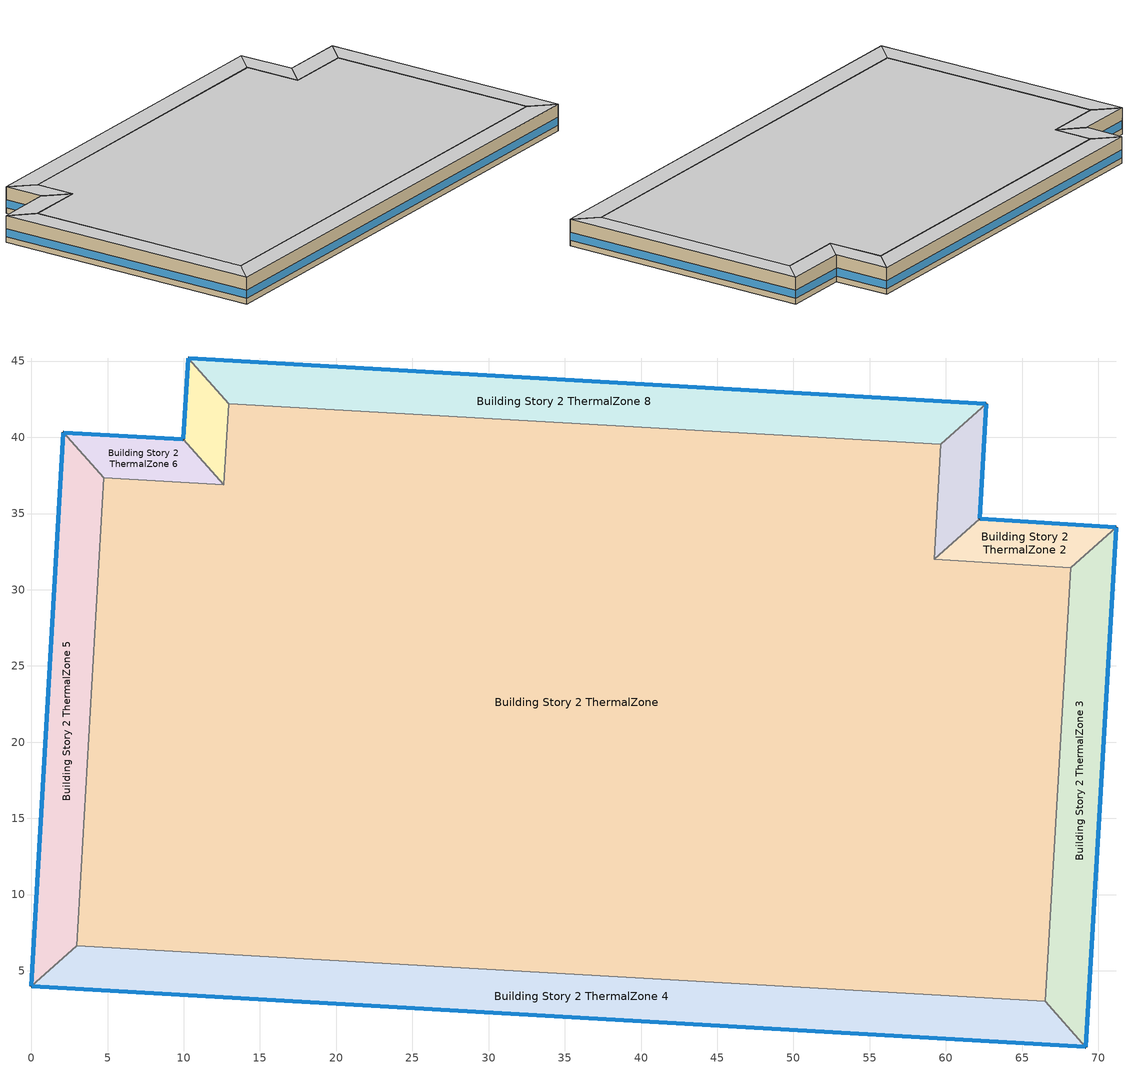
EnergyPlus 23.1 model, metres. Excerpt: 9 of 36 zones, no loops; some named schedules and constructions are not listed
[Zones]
Building Story 2 ThermalZone
 floor adiabatic (Typical Interior Ceiling): 59.65,39.54 59.23,31.99 68.18,31.44 66.51,2.99 2.99,6.66 4.76,37.33 12.62,36.88 12.95,42.21 z3.6
 wall adiabatic (Typical Interior Wall): 59.23,31.99 59.65,39.54 12.95,42.21 12.62,36.88 4.76,37.33 2.99,6.66 66.51,2.99 68.18,31.44 59.23,31.99 z3.6:7.2
 ceiling adiabatic (Typical Interior Floor): 12.95,42.21 12.62,36.88 4.76,37.33 2.99,6.66 66.51,2.99 68.18,31.44 59.23,31.99 59.65,39.54 z7.2
Building Story 2 ThermalZone 1
 floor adiabatic (Typical Interior Ceiling): 62.63,42.2 62.22,34.65 59.23,31.99 59.65,39.54 z3.6
 wall outside (Typical Insulated Steel Framed Exterior Wall R-12.99): 62.22,34.65 62.63,42.2 z3.6:7.2
 wall adiabatic (Typical Interior Wall): 62.63,42.2 59.65,39.54 59.23,31.99 62.22,34.65 z3.6:7.2
 window (U 0.55 SHGC 0.25): 62.22,34.68 62.63,42.18 z4.36:5.45
 ceiling adiabatic (Typical Interior Floor): 59.65,39.54 59.23,31.99 62.22,34.65 62.63,42.2 z7.2
Building Story 2 ThermalZone 2
 floor adiabatic (Typical Interior Ceiling): 62.22,34.65 71.18,34.1 68.18,31.44 59.23,31.99 z3.6
 wall outside (Typical Insulated Steel Framed Exterior Wall R-12.99): 71.18,34.1 62.22,34.65 z3.6:7.2
 wall adiabatic (Typical Interior Wall): 62.22,34.65 59.23,31.99 68.18,31.44 71.18,34.1 z3.6:7.2
 window (U 0.55 SHGC 0.25): 71.15,34.1 62.24,34.65 z4.36:5.45
 ceiling adiabatic (Typical Interior Floor): 59.23,31.99 68.18,31.44 71.18,34.1 62.22,34.65 z7.2
Building Story 2 ThermalZone 3
 floor adiabatic (Typical Interior Ceiling): 71.18,34.1 69.17,0 66.51,2.99 68.18,31.44 z3.6
 wall outside (Typical Insulated Steel Framed Exterior Wall R-12.99): 69.17,0 71.18,34.1 z3.6:7.2
 wall adiabatic (Typical Interior Wall): 71.18,34.1 68.18,31.44 66.51,2.99 69.17,0 z3.6:7.2
 window (U 0.55 SHGC 0.25): 69.17,0.03 71.17,34.07 z4.36:5.44
 ceiling adiabatic (Typical Interior Floor): 68.18,31.44 66.51,2.99 69.17,0 71.18,34.1 z7.2
Building Story 2 ThermalZone 4
 floor adiabatic (Typical Interior Ceiling): 69.17,0 0,4 2.99,6.66 66.51,2.99 z3.6
 wall outside (Typical Insulated Steel Framed Exterior Wall R-12.99): 0,4 69.17,0 z3.6:7.2
 wall adiabatic (Typical Interior Wall): 69.17,0 66.51,2.99 2.99,6.66 0,4 z3.6:7.2
 window (U 0.55 SHGC 0.25): 0.03,4 69.14,0 z4.36:5.44
 ceiling adiabatic (Typical Interior Floor): 66.51,2.99 2.99,6.66 0,4 69.17,0 z7.2
Building Story 2 ThermalZone 5
 floor adiabatic (Typical Interior Ceiling): 0,4 2.09,40.31 4.76,37.33 2.99,6.66 z3.6
 wall outside (Typical Insulated Steel Framed Exterior Wall R-12.99): 2.09,40.31 0,4 z3.6:7.2
 wall adiabatic (Typical Interior Wall): 0,4 2.99,6.66 4.76,37.33 2.09,40.31 z3.6:7.2
 window (U 0.55 SHGC 0.25): 2.09,40.29 0,4.02 z4.36:5.44
 ceiling adiabatic (Typical Interior Floor): 2.99,6.66 4.76,37.33 2.09,40.31 0,4 z7.2
Building Story 2 ThermalZone 6
 floor adiabatic (Typical Interior Ceiling): 2.09,40.31 9.96,39.87 12.62,36.88 4.76,37.33 z3.6
 wall outside (Typical Insulated Steel Framed Exterior Wall R-12.99): 9.96,39.87 2.09,40.31 z3.6:7.2
 wall adiabatic (Typical Interior Wall): 2.09,40.31 4.76,37.33 12.62,36.88 9.96,39.87 z3.6:7.2
 window (U 0.55 SHGC 0.25): 9.94,39.87 2.12,40.31 z4.36:5.45
 ceiling adiabatic (Typical Interior Ceiling): 4.76,37.33 12.62,36.88 9.96,39.87 2.09,40.31 z7.2
Building Story 2 ThermalZone 7
 floor adiabatic (Typical Interior Floor): 9.96,39.87 10.3,45.2 12.95,42.21 12.62,36.88 z3.6
 wall outside (Typical Insulated Steel Framed Exterior Wall R-12.99): 10.3,45.2 9.96,39.87 z3.6:7.2
 wall adiabatic (Typical Interior Wall): 9.96,39.87 12.62,36.88 12.95,42.21 10.3,45.2 z3.6:7.2
 window (U 0.55 SHGC 0.25): 10.3,45.18 9.97,39.9 z4.36:5.45
 ceiling adiabatic (Typical Interior Ceiling): 12.62,36.88 12.95,42.21 10.3,45.2 9.96,39.87 z7.2
Building Story 2 ThermalZone 8
 floor adiabatic (Typical Interior Floor): 10.3,45.2 62.63,42.2 59.65,39.54 12.95,42.21 z3.6
 wall outside (Typical Insulated Steel Framed Exterior Wall R-12.99): 62.63,42.2 10.3,45.2 z3.6:7.2
 wall adiabatic (Typical Interior Wall): 10.3,45.2 12.95,42.21 59.65,39.54 62.63,42.2 z3.6:7.2
 window (U 0.55 SHGC 0.25): 62.61,42.2 10.32,45.2 z4.36:5.44
 ceiling adiabatic (Typical Interior Ceiling): 12.95,42.21 59.65,39.54 62.63,42.2 10.3,45.2 z7.2
[Schedule:Day:Interval]
75 space(s) Occ Sch Saturday 2: No, 05:00, 0, 06:00, 1, 07:00, 0, 08:00, 1, 11:00, 0, 12:00, 1, 16:00, 0, 17:00, 1, 18:00, 0, 19:00, 1, 24:00, 0
75 space(s) Occ Sch Sunday 2: No, 05:00, 0, 06:00, 1, 17:00, 0, 18:00, 1, 24:00, 0
75 space(s) Occ Sch Default 2; 75 space(s) Occ Sch Wednesday 10; 75 space(s) Occ Sch Thursday 10; 75 space(s) Occ Sch Friday 10; 75 space(s) Occ Sch Monday 9; 75 space(s) Occ Sch Tuesday 10: No, 05:00, 0, 07:00, 1, 08:00, 1, 09:00, 1, 11:00, 0, 13:00, 1, 14:00, 0, 15:00, 1, 16:00, 1, 17:00, 1, 18:00, 1, 19:00, 0, 20:00, 1, 21:00, 1, 22:00, 1, 24:00, 0
75 space(s) Occ Sch Summer Design Day 2; 75 space(s) Occ Sch Winter Design Day 2; DataCenter_EQUIP_SCH Wknd|Wkdy|Hol Day 3; DataCenter_EQUIP_SCH Wknd|Wkdy|Hol Day 7; DataCenter_EQUIP_SCH Wknd|Wkdy|Hol Day 11; DataCenter_EQUIP_SCH Summer Design Day: No, 24:00, 1
DataCenter_EQUIP_SCH Wknd|Wkdy|Hol Day; DataCenter_EQUIP_SCH Wknd|Wkdy|Hol Day 4; DataCenter_EQUIP_SCH Wknd|Wkdy|Hol Day 8; DataCenter_EQUIP_SCH Winter Design Day 11: No, 24:00, 0.25
DataCenter_EQUIP_SCH Wknd|Wkdy|Hol Day 1; DataCenter_EQUIP_SCH Wknd|Wkdy|Hol Day 5; DataCenter_EQUIP_SCH Wknd|Wkdy|Hol Day 9: No, 24:00, 0.5
DataCenter_EQUIP_SCH Wknd|Wkdy|Hol Day 2; DataCenter_EQUIP_SCH Wknd|Wkdy|Hol Day 6; DataCenter_EQUIP_SCH Wknd|Wkdy|Hol Day 10: No, 24:00, 0.75
Schedule Day 3: No, 24:00, 0
SchoolSecondary KITCHEN_ELEC_EQUIP_SCH Wkdy Day; SchoolSecondary KITCHEN_ELEC_EQUIP_SCH Wkdy Day 1; SchoolSecondary KITCHEN_ELEC_EQUIP_SCH Wkdy Day 2; SchoolSecondary KITCHEN_ELEC_EQUIP_SCH Summer Design Day: No, 08:00, 0.1, 10:00, 0.15, 13:00, 0.25, 15:00, 0.15, 24:00, 0.1
SchoolSecondary KITCHEN_ELEC_EQUIP_SCH Wknd Day; SchoolSecondary KITCHEN_ELEC_EQUIP_SCH Wknd Day 1; SchoolSecondary KITCHEN_ELEC_EQUIP_SCH Default; SchoolSecondary KITCHEN_ELEC_EQUIP_SCH Winter Design Day: No, 24:00, 0.1
SchoolSecondary KITCHEN_GAS_EQUIP_SCH Wkdy|SmrDsn Day; SchoolSecondary KITCHEN_GAS_EQUIP_SCH Wkdy|SmrDsn Day 1; SchoolSecondary KITCHEN_GAS_EQUIP_SCH Wkdy|SmrDsn Day 2; SchoolSecondary KITCHEN_GAS_EQUIP_SCH Summer Design Day: No, 08:00, 0.02, 10:00, 0.15, 13:00, 0.2, 15:00, 0.1, 24:00, 0.02
SchoolSecondary KITCHEN_GAS_EQUIP_SCH Wknd Day; SchoolSecondary KITCHEN_GAS_EQUIP_SCH Wknd Day 1; SchoolSecondary KITCHEN_GAS_EQUIP_SCH Default; SchoolSecondary KITCHEN_GAS_EQUIP_SCH Winter Design Day: No, 24:00, 0.02
[Schedule:Week:Daily]
SchoolSecondary BLDG_LIGHT_SCH_2013 Week Rule - Jan1-Jan3: SchoolSecondary BLDG_LIGHT_SCH_2013 Wkdy Day, SchoolSecondary BLDG_LIGHT_SCH_2013 Wkdy Day, SchoolSecondary BLDG_LIGHT_SCH_2013 Wkdy Day, SchoolSecondary BLDG_LIGHT_SCH_2013 Wkdy Day, SchoolSecondary BLDG_LIGHT_SCH_2013 Wkdy Day, SchoolSecondary BLDG_LIGHT_SCH_2013 Wkdy Day, SchoolSecondary BLDG_LIGHT_SCH_2013 Wknd Day, SchoolSecondary BLDG_LIGHT_SCH_2013 Default, SchoolSecondary BLDG_LIGHT_SCH_2013 Summer Design Day, SchoolSecondary BLDG_LIGHT_SCH_2013 Winter Design Day, SchoolSecondary BLDG_LIGHT_SCH_2013 Default, SchoolSecondary BLDG_LIGHT_SCH_2013 Default
SchoolSecondary BLDG_LIGHT_SCH_2013 Week Rule - Jan4-Jun27: SchoolSecondary BLDG_LIGHT_SCH_2013 Wknd Day, SchoolSecondary BLDG_LIGHT_SCH_2013 Wkdy Day, SchoolSecondary BLDG_LIGHT_SCH_2013 Wkdy Day, SchoolSecondary BLDG_LIGHT_SCH_2013 Wkdy Day, SchoolSecondary BLDG_LIGHT_SCH_2013 Wkdy Day, SchoolSecondary BLDG_LIGHT_SCH_2013 Wkdy Day, SchoolSecondary BLDG_LIGHT_SCH_2013 Wknd Day, SchoolSecondary BLDG_LIGHT_SCH_2013 Default, SchoolSecondary BLDG_LIGHT_SCH_2013 Summer Design Day, SchoolSecondary BLDG_LIGHT_SCH_2013 Winter Design Day, SchoolSecondary BLDG_LIGHT_SCH_2013 Default, SchoolSecondary BLDG_LIGHT_SCH_2013 Default
SchoolSecondary BLDG_LIGHT_SCH_2013 Week Rule - Jun28-Jul4: SchoolSecondary BLDG_LIGHT_SCH_2013 Wknd Day, SchoolSecondary BLDG_LIGHT_SCH_2013 Wkdy Day, SchoolSecondary BLDG_LIGHT_SCH_2013 Wkdy Day, SchoolSecondary BLDG_LIGHT_SCH_2013 Wkdy Day 1, SchoolSecondary BLDG_LIGHT_SCH_2013 Wkdy Day 1, SchoolSecondary BLDG_LIGHT_SCH_2013 Wkdy Day 1, SchoolSecondary BLDG_LIGHT_SCH_2013 Wknd Day 1, SchoolSecondary BLDG_LIGHT_SCH_2013 Default, SchoolSecondary BLDG_LIGHT_SCH_2013 Summer Design Day, SchoolSecondary BLDG_LIGHT_SCH_2013 Winter Design Day, SchoolSecondary BLDG_LIGHT_SCH_2013 Default, SchoolSecondary BLDG_LIGHT_SCH_2013 Default
SchoolSecondary BLDG_LIGHT_SCH_2013 Week Rule - Jul5-Aug29: SchoolSecondary BLDG_LIGHT_SCH_2013 Wknd Day 1, SchoolSecondary BLDG_LIGHT_SCH_2013 Wkdy Day 1, SchoolSecondary BLDG_LIGHT_SCH_2013 Wkdy Day 1, SchoolSecondary BLDG_LIGHT_SCH_2013 Wkdy Day 1, SchoolSecondary BLDG_LIGHT_SCH_2013 Wkdy Day 1, SchoolSecondary BLDG_LIGHT_SCH_2013 Wkdy Day 1, SchoolSecondary BLDG_LIGHT_SCH_2013 Wknd Day 1, SchoolSecondary BLDG_LIGHT_SCH_2013 Default, SchoolSecondary BLDG_LIGHT_SCH_2013 Summer Design Day, SchoolSecondary BLDG_LIGHT_SCH_2013 Winter Design Day, SchoolSecondary BLDG_LIGHT_SCH_2013 Default, SchoolSecondary BLDG_LIGHT_SCH_2013 Default
SchoolSecondary BLDG_LIGHT_SCH_2013 Week Rule - Aug30-Sep5: SchoolSecondary BLDG_LIGHT_SCH_2013 Wknd Day 1, SchoolSecondary BLDG_LIGHT_SCH_2013 Wkdy Day 1, SchoolSecondary BLDG_LIGHT_SCH_2013 Wkdy Day 2, SchoolSecondary BLDG_LIGHT_SCH_2013 Wkdy Day 2, SchoolSecondary BLDG_LIGHT_SCH_2013 Wkdy Day 2, SchoolSecondary BLDG_LIGHT_SCH_2013 Wkdy Day 2, SchoolSecondary BLDG_LIGHT_SCH_2013 Default, SchoolSecondary BLDG_LIGHT_SCH_2013 Default, SchoolSecondary BLDG_LIGHT_SCH_2013 Summer Design Day, SchoolSecondary BLDG_LIGHT_SCH_2013 Winter Design Day, SchoolSecondary BLDG_LIGHT_SCH_2013 Default, SchoolSecondary BLDG_LIGHT_SCH_2013 Default
SchoolSecondary BLDG_LIGHT_SCH_2013 Week Rule - Sep6-Dec31: SchoolSecondary BLDG_LIGHT_SCH_2013 Default, SchoolSecondary BLDG_LIGHT_SCH_2013 Wkdy Day 2, SchoolSecondary BLDG_LIGHT_SCH_2013 Wkdy Day 2, SchoolSecondary BLDG_LIGHT_SCH_2013 Wkdy Day 2, SchoolSecondary BLDG_LIGHT_SCH_2013 Wkdy Day 2, SchoolSecondary BLDG_LIGHT_SCH_2013 Wkdy Day 2, SchoolSecondary BLDG_LIGHT_SCH_2013 Default, SchoolSecondary BLDG_LIGHT_SCH_2013 Default, SchoolSecondary BLDG_LIGHT_SCH_2013 Summer Design Day, SchoolSecondary BLDG_LIGHT_SCH_2013 Winter Design Day, SchoolSecondary BLDG_LIGHT_SCH_2013 Default, SchoolSecondary BLDG_LIGHT_SCH_2013 Default
SchoolSecondary BLDG_LIGHT_LIBRARY_SCH_2013 Week Rule - Jan1-Jan3: SchoolSecondary BLDG_LIGHT_LIBRARY_SCH_2013 Wkdy Day, SchoolSecondary BLDG_LIGHT_LIBRARY_SCH_2013 Wkdy Day, SchoolSecondary BLDG_LIGHT_LIBRARY_SCH_2013 Wkdy Day, SchoolSecondary BLDG_LIGHT_LIBRARY_SCH_2013 Wkdy Day, SchoolSecondary BLDG_LIGHT_LIBRARY_SCH_2013 Wkdy Day, SchoolSecondary BLDG_LIGHT_LIBRARY_SCH_2013 Wkdy Day, SchoolSecondary BLDG_LIGHT_LIBRARY_SCH_2013 Wknd Day, SchoolSecondary BLDG_LIGHT_LIBRARY_SCH_2013 Default, SchoolSecondary BLDG_LIGHT_LIBRARY_SCH_2013 Summer Design Day, SchoolSecondary BLDG_LIGHT_LIBRARY_SCH_2013 Winter Design Day, SchoolSecondary BLDG_LIGHT_LIBRARY_SCH_2013 Default, SchoolSecondary BLDG_LIGHT_LIBRARY_SCH_2013 Default
SchoolSecondary BLDG_LIGHT_LIBRARY_SCH_2013 Week Rule - Jan4-Jun27: SchoolSecondary BLDG_LIGHT_LIBRARY_SCH_2013 Wknd Day, SchoolSecondary BLDG_LIGHT_LIBRARY_SCH_2013 Wkdy Day, SchoolSecondary BLDG_LIGHT_LIBRARY_SCH_2013 Wkdy Day, SchoolSecondary BLDG_LIGHT_LIBRARY_SCH_2013 Wkdy Day, SchoolSecondary BLDG_LIGHT_LIBRARY_SCH_2013 Wkdy Day, SchoolSecondary BLDG_LIGHT_LIBRARY_SCH_2013 Wkdy Day, SchoolSecondary BLDG_LIGHT_LIBRARY_SCH_2013 Wknd Day, SchoolSecondary BLDG_LIGHT_LIBRARY_SCH_2013 Default, SchoolSecondary BLDG_LIGHT_LIBRARY_SCH_2013 Summer Design Day, SchoolSecondary BLDG_LIGHT_LIBRARY_SCH_2013 Winter Design Day, SchoolSecondary BLDG_LIGHT_LIBRARY_SCH_2013 Default, SchoolSecondary BLDG_LIGHT_LIBRARY_SCH_2013 Default
SchoolSecondary BLDG_LIGHT_LIBRARY_SCH_2013 Week Rule - Jun28-Jul4: SchoolSecondary BLDG_LIGHT_LIBRARY_SCH_2013 Wknd Day, SchoolSecondary BLDG_LIGHT_LIBRARY_SCH_2013 Wkdy Day, SchoolSecondary BLDG_LIGHT_LIBRARY_SCH_2013 Wkdy Day, SchoolSecondary BLDG_LIGHT_LIBRARY_SCH_2013 Wkdy Day 1, SchoolSecondary BLDG_LIGHT_LIBRARY_SCH_2013 Wkdy Day 1, SchoolSecondary BLDG_LIGHT_LIBRARY_SCH_2013 Wkdy Day 1, SchoolSecondary BLDG_LIGHT_LIBRARY_SCH_2013 Wknd Day 1, SchoolSecondary BLDG_LIGHT_LIBRARY_SCH_2013 Default, SchoolSecondary BLDG_LIGHT_LIBRARY_SCH_2013 Summer Design Day, SchoolSecondary BLDG_LIGHT_LIBRARY_SCH_2013 Winter Design Day, SchoolSecondary BLDG_LIGHT_LIBRARY_SCH_2013 Default, SchoolSecondary BLDG_LIGHT_LIBRARY_SCH_2013 Default
SchoolSecondary BLDG_LIGHT_LIBRARY_SCH_2013 Week Rule - Jul5-Aug29: SchoolSecondary BLDG_LIGHT_LIBRARY_SCH_2013 Wknd Day 1, SchoolSecondary BLDG_LIGHT_LIBRARY_SCH_2013 Wkdy Day 1, SchoolSecondary BLDG_LIGHT_LIBRARY_SCH_2013 Wkdy Day 1, SchoolSecondary BLDG_LIGHT_LIBRARY_SCH_2013 Wkdy Day 1, SchoolSecondary BLDG_LIGHT_LIBRARY_SCH_2013 Wkdy Day 1, SchoolSecondary BLDG_LIGHT_LIBRARY_SCH_2013 Wkdy Day 1, SchoolSecondary BLDG_LIGHT_LIBRARY_SCH_2013 Wknd Day 1, SchoolSecondary BLDG_LIGHT_LIBRARY_SCH_2013 Default, SchoolSecondary BLDG_LIGHT_LIBRARY_SCH_2013 Summer Design Day, SchoolSecondary BLDG_LIGHT_LIBRARY_SCH_2013 Winter Design Day, SchoolSecondary BLDG_LIGHT_LIBRARY_SCH_2013 Default, SchoolSecondary BLDG_LIGHT_LIBRARY_SCH_2013 Default
Elevator Schedule 2 Week Rule - Sep20-Dec31: 75 space(s) Occ Sch Sunday 2, 75 space(s) Occ Sch Monday 9, 75 space(s) Occ Sch Tuesday 10, 75 space(s) Occ Sch Wednesday 10, 75 space(s) Occ Sch Thursday 10, 75 space(s) Occ Sch Friday 10, 75 space(s) Occ Sch Saturday 2, 75 space(s) Occ Sch Default 2, 75 space(s) Occ Sch Summer Design Day 2, 75 space(s) Occ Sch Winter Design Day 2, 75 space(s) Occ Sch Default 2, 75 space(s) Occ Sch Default 2
DataCenter_EQUIP_SCH Week Rule - Jan1-Jan31: DataCenter_EQUIP_SCH Wknd|Wkdy|Hol Day, DataCenter_EQUIP_SCH Wknd|Wkdy|Hol Day, DataCenter_EQUIP_SCH Wknd|Wkdy|Hol Day, DataCenter_EQUIP_SCH Wknd|Wkdy|Hol Day, DataCenter_EQUIP_SCH Wknd|Wkdy|Hol Day, DataCenter_EQUIP_SCH Wknd|Wkdy|Hol Day, DataCenter_EQUIP_SCH Wknd|Wkdy|Hol Day, Schedule Day 3, DataCenter_EQUIP_SCH Summer Design Day, DataCenter_EQUIP_SCH Winter Design Day 11, Schedule Day 3, Schedule Day 3
DataCenter_EQUIP_SCH Week Rule - Feb1-Feb28: DataCenter_EQUIP_SCH Wknd|Wkdy|Hol Day 1, DataCenter_EQUIP_SCH Wknd|Wkdy|Hol Day 1, DataCenter_EQUIP_SCH Wknd|Wkdy|Hol Day 1, DataCenter_EQUIP_SCH Wknd|Wkdy|Hol Day 1, DataCenter_EQUIP_SCH Wknd|Wkdy|Hol Day 1, DataCenter_EQUIP_SCH Wknd|Wkdy|Hol Day 1, DataCenter_EQUIP_SCH Wknd|Wkdy|Hol Day 1, Schedule Day 3, DataCenter_EQUIP_SCH Summer Design Day, DataCenter_EQUIP_SCH Winter Design Day 11, Schedule Day 3, Schedule Day 3
DataCenter_EQUIP_SCH Week Rule - Mar1-Mar28: DataCenter_EQUIP_SCH Wknd|Wkdy|Hol Day 2, DataCenter_EQUIP_SCH Wknd|Wkdy|Hol Day 2, DataCenter_EQUIP_SCH Wknd|Wkdy|Hol Day 2, DataCenter_EQUIP_SCH Wknd|Wkdy|Hol Day 2, DataCenter_EQUIP_SCH Wknd|Wkdy|Hol Day 2, DataCenter_EQUIP_SCH Wknd|Wkdy|Hol Day 2, DataCenter_EQUIP_SCH Wknd|Wkdy|Hol Day 2, Schedule Day 3, DataCenter_EQUIP_SCH Summer Design Day, DataCenter_EQUIP_SCH Winter Design Day 11, Schedule Day 3, Schedule Day 3
DataCenter_EQUIP_SCH Week Rule - Mar29-Apr4: DataCenter_EQUIP_SCH Wknd|Wkdy|Hol Day 2, DataCenter_EQUIP_SCH Wknd|Wkdy|Hol Day 2, DataCenter_EQUIP_SCH Wknd|Wkdy|Hol Day 2, DataCenter_EQUIP_SCH Wknd|Wkdy|Hol Day 3, DataCenter_EQUIP_SCH Wknd|Wkdy|Hol Day 3, DataCenter_EQUIP_SCH Wknd|Wkdy|Hol Day 3, DataCenter_EQUIP_SCH Wknd|Wkdy|Hol Day 3, Schedule Day 3, DataCenter_EQUIP_SCH Summer Design Day, DataCenter_EQUIP_SCH Winter Design Day 11, Schedule Day 3, Schedule Day 3
DataCenter_EQUIP_SCH Week Rule - Apr5-Apr25: DataCenter_EQUIP_SCH Wknd|Wkdy|Hol Day 3, DataCenter_EQUIP_SCH Wknd|Wkdy|Hol Day 3, DataCenter_EQUIP_SCH Wknd|Wkdy|Hol Day 3, DataCenter_EQUIP_SCH Wknd|Wkdy|Hol Day 3, DataCenter_EQUIP_SCH Wknd|Wkdy|Hol Day 3, DataCenter_EQUIP_SCH Wknd|Wkdy|Hol Day 3, DataCenter_EQUIP_SCH Wknd|Wkdy|Hol Day 3, Schedule Day 3, DataCenter_EQUIP_SCH Summer Design Day, DataCenter_EQUIP_SCH Winter Design Day 11, Schedule Day 3, Schedule Day 3
DataCenter_EQUIP_SCH Week Rule - Apr26-May2: DataCenter_EQUIP_SCH Wknd|Wkdy|Hol Day 3, DataCenter_EQUIP_SCH Wknd|Wkdy|Hol Day 3, DataCenter_EQUIP_SCH Wknd|Wkdy|Hol Day 3, DataCenter_EQUIP_SCH Wknd|Wkdy|Hol Day 3, DataCenter_EQUIP_SCH Wknd|Wkdy|Hol Day 3, DataCenter_EQUIP_SCH Wknd|Wkdy|Hol Day 4, DataCenter_EQUIP_SCH Wknd|Wkdy|Hol Day 4, Schedule Day 3, DataCenter_EQUIP_SCH Summer Design Day, DataCenter_EQUIP_SCH Winter Design Day 11, Schedule Day 3, Schedule Day 3
DataCenter_EQUIP_SCH Week Rule - May3-May30: DataCenter_EQUIP_SCH Wknd|Wkdy|Hol Day 4, DataCenter_EQUIP_SCH Wknd|Wkdy|Hol Day 4, DataCenter_EQUIP_SCH Wknd|Wkdy|Hol Day 4, DataCenter_EQUIP_SCH Wknd|Wkdy|Hol Day 4, DataCenter_EQUIP_SCH Wknd|Wkdy|Hol Day 4, DataCenter_EQUIP_SCH Wknd|Wkdy|Hol Day 4, DataCenter_EQUIP_SCH Wknd|Wkdy|Hol Day 4, Schedule Day 3, DataCenter_EQUIP_SCH Summer Design Day, DataCenter_EQUIP_SCH Winter Design Day 11, Schedule Day 3, Schedule Day 3
DataCenter_EQUIP_SCH Week Rule - May31-Jun6: DataCenter_EQUIP_SCH Wknd|Wkdy|Hol Day 4, DataCenter_EQUIP_SCH Wknd|Wkdy|Hol Day 5, DataCenter_EQUIP_SCH Wknd|Wkdy|Hol Day 5, DataCenter_EQUIP_SCH Wknd|Wkdy|Hol Day 5, DataCenter_EQUIP_SCH Wknd|Wkdy|Hol Day 5, DataCenter_EQUIP_SCH Wknd|Wkdy|Hol Day 5, DataCenter_EQUIP_SCH Wknd|Wkdy|Hol Day 5, Schedule Day 3, DataCenter_EQUIP_SCH Summer Design Day, DataCenter_EQUIP_SCH Winter Design Day 11, Schedule Day 3, Schedule Day 3
DataCenter_EQUIP_SCH Week Rule - Jun7-Jun27: DataCenter_EQUIP_SCH Wknd|Wkdy|Hol Day 5, DataCenter_EQUIP_SCH Wknd|Wkdy|Hol Day 5, DataCenter_EQUIP_SCH Wknd|Wkdy|Hol Day 5, DataCenter_EQUIP_SCH Wknd|Wkdy|Hol Day 5, DataCenter_EQUIP_SCH Wknd|Wkdy|Hol Day 5, DataCenter_EQUIP_SCH Wknd|Wkdy|Hol Day 5, DataCenter_EQUIP_SCH Wknd|Wkdy|Hol Day 5, Schedule Day 3, DataCenter_EQUIP_SCH Summer Design Day, DataCenter_EQUIP_SCH Winter Design Day 11, Schedule Day 3, Schedule Day 3
DataCenter_EQUIP_SCH Week Rule - Jun28-Jul4: DataCenter_EQUIP_SCH Wknd|Wkdy|Hol Day 5, DataCenter_EQUIP_SCH Wknd|Wkdy|Hol Day 5, DataCenter_EQUIP_SCH Wknd|Wkdy|Hol Day 5, DataCenter_EQUIP_SCH Wknd|Wkdy|Hol Day 6, DataCenter_EQUIP_SCH Wknd|Wkdy|Hol Day 6, DataCenter_EQUIP_SCH Wknd|Wkdy|Hol Day 6, DataCenter_EQUIP_SCH Wknd|Wkdy|Hol Day 6, Schedule Day 3, DataCenter_EQUIP_SCH Summer Design Day, DataCenter_EQUIP_SCH Winter Design Day 11, Schedule Day 3, Schedule Day 3
DataCenter_EQUIP_SCH Week Rule - Jul5-Jul25: DataCenter_EQUIP_SCH Wknd|Wkdy|Hol Day 6, DataCenter_EQUIP_SCH Wknd|Wkdy|Hol Day 6, DataCenter_EQUIP_SCH Wknd|Wkdy|Hol Day 6, DataCenter_EQUIP_SCH Wknd|Wkdy|Hol Day 6, DataCenter_EQUIP_SCH Wknd|Wkdy|Hol Day 6, DataCenter_EQUIP_SCH Wknd|Wkdy|Hol Day 6, DataCenter_EQUIP_SCH Wknd|Wkdy|Hol Day 6, Schedule Day 3, DataCenter_EQUIP_SCH Summer Design Day, DataCenter_EQUIP_SCH Winter Design Day 11, Schedule Day 3, Schedule Day 3
DataCenter_EQUIP_SCH Week Rule - Jul26-Aug1: DataCenter_EQUIP_SCH Wknd|Wkdy|Hol Day 6, DataCenter_EQUIP_SCH Wknd|Wkdy|Hol Day 6, DataCenter_EQUIP_SCH Wknd|Wkdy|Hol Day 6, DataCenter_EQUIP_SCH Wknd|Wkdy|Hol Day 6, DataCenter_EQUIP_SCH Wknd|Wkdy|Hol Day 6, DataCenter_EQUIP_SCH Wknd|Wkdy|Hol Day 6, DataCenter_EQUIP_SCH Wknd|Wkdy|Hol Day 7, Schedule Day 3, DataCenter_EQUIP_SCH Summer Design Day, DataCenter_EQUIP_SCH Winter Design Day 11, Schedule Day 3, Schedule Day 3
DataCenter_EQUIP_SCH Week Rule - Aug2-Aug29: DataCenter_EQUIP_SCH Wknd|Wkdy|Hol Day 7, DataCenter_EQUIP_SCH Wknd|Wkdy|Hol Day 7, DataCenter_EQUIP_SCH Wknd|Wkdy|Hol Day 7, DataCenter_EQUIP_SCH Wknd|Wkdy|Hol Day 7, DataCenter_EQUIP_SCH Wknd|Wkdy|Hol Day 7, DataCenter_EQUIP_SCH Wknd|Wkdy|Hol Day 7, DataCenter_EQUIP_SCH Wknd|Wkdy|Hol Day 7, Schedule Day 3, DataCenter_EQUIP_SCH Summer Design Day, DataCenter_EQUIP_SCH Winter Design Day 11, Schedule Day 3, Schedule Day 3
DataCenter_EQUIP_SCH Week Rule - Aug30-Sep5: DataCenter_EQUIP_SCH Wknd|Wkdy|Hol Day 7, DataCenter_EQUIP_SCH Wknd|Wkdy|Hol Day 7, DataCenter_EQUIP_SCH Wknd|Wkdy|Hol Day 8, DataCenter_EQUIP_SCH Wknd|Wkdy|Hol Day 8, DataCenter_EQUIP_SCH Wknd|Wkdy|Hol Day 8, DataCenter_EQUIP_SCH Wknd|Wkdy|Hol Day 8, DataCenter_EQUIP_SCH Wknd|Wkdy|Hol Day 8, Schedule Day 3, DataCenter_EQUIP_SCH Summer Design Day, DataCenter_EQUIP_SCH Winter Design Day 11, Schedule Day 3, Schedule Day 3
DataCenter_EQUIP_SCH Week Rule - Sep6-Sep26: DataCenter_EQUIP_SCH Wknd|Wkdy|Hol Day 8, DataCenter_EQUIP_SCH Wknd|Wkdy|Hol Day 8, DataCenter_EQUIP_SCH Wknd|Wkdy|Hol Day 8, DataCenter_EQUIP_SCH Wknd|Wkdy|Hol Day 8, DataCenter_EQUIP_SCH Wknd|Wkdy|Hol Day 8, DataCenter_EQUIP_SCH Wknd|Wkdy|Hol Day 8, DataCenter_EQUIP_SCH Wknd|Wkdy|Hol Day 8, Schedule Day 3, DataCenter_EQUIP_SCH Summer Design Day, DataCenter_EQUIP_SCH Winter Design Day 11, Schedule Day 3, Schedule Day 3
DataCenter_EQUIP_SCH Week Rule - Sep27-Oct3: DataCenter_EQUIP_SCH Wknd|Wkdy|Hol Day 8, DataCenter_EQUIP_SCH Wknd|Wkdy|Hol Day 8, DataCenter_EQUIP_SCH Wknd|Wkdy|Hol Day 8, DataCenter_EQUIP_SCH Wknd|Wkdy|Hol Day 8, DataCenter_EQUIP_SCH Wknd|Wkdy|Hol Day 9, DataCenter_EQUIP_SCH Wknd|Wkdy|Hol Day 9, DataCenter_EQUIP_SCH Wknd|Wkdy|Hol Day 9, Schedule Day 3, DataCenter_EQUIP_SCH Summer Design Day, DataCenter_EQUIP_SCH Winter Design Day 11, Schedule Day 3, Schedule Day 3
DataCenter_EQUIP_SCH Week Rule - Oct4-Oct31: DataCenter_EQUIP_SCH Wknd|Wkdy|Hol Day 9, DataCenter_EQUIP_SCH Wknd|Wkdy|Hol Day 9, DataCenter_EQUIP_SCH Wknd|Wkdy|Hol Day 9, DataCenter_EQUIP_SCH Wknd|Wkdy|Hol Day 9, DataCenter_EQUIP_SCH Wknd|Wkdy|Hol Day 9, DataCenter_EQUIP_SCH Wknd|Wkdy|Hol Day 9, DataCenter_EQUIP_SCH Wknd|Wkdy|Hol Day 9, Schedule Day 3, DataCenter_EQUIP_SCH Summer Design Day, DataCenter_EQUIP_SCH Winter Design Day 11, Schedule Day 3, Schedule Day 3
DataCenter_EQUIP_SCH Week Rule - Nov1-Nov28: DataCenter_EQUIP_SCH Wknd|Wkdy|Hol Day 10, DataCenter_EQUIP_SCH Wknd|Wkdy|Hol Day 10, DataCenter_EQUIP_SCH Wknd|Wkdy|Hol Day 10, DataCenter_EQUIP_SCH Wknd|Wkdy|Hol Day 10, DataCenter_EQUIP_SCH Wknd|Wkdy|Hol Day 10, DataCenter_EQUIP_SCH Wknd|Wkdy|Hol Day 10, DataCenter_EQUIP_SCH Wknd|Wkdy|Hol Day 10, Schedule Day 3, DataCenter_EQUIP_SCH Summer Design Day, DataCenter_EQUIP_SCH Winter Design Day 11, Schedule Day 3, Schedule Day 3
DataCenter_EQUIP_SCH Week Rule - Nov29-Dec5: DataCenter_EQUIP_SCH Wknd|Wkdy|Hol Day 10, DataCenter_EQUIP_SCH Wknd|Wkdy|Hol Day 10, DataCenter_EQUIP_SCH Wknd|Wkdy|Hol Day 11, DataCenter_EQUIP_SCH Wknd|Wkdy|Hol Day 11, DataCenter_EQUIP_SCH Wknd|Wkdy|Hol Day 11, DataCenter_EQUIP_SCH Wknd|Wkdy|Hol Day 11, DataCenter_EQUIP_SCH Wknd|Wkdy|Hol Day 11, Schedule Day 3, DataCenter_EQUIP_SCH Summer Design Day, DataCenter_EQUIP_SCH Winter Design Day 11, Schedule Day 3, Schedule Day 3
DataCenter_EQUIP_SCH Week Rule - Dec6-Dec31: DataCenter_EQUIP_SCH Wknd|Wkdy|Hol Day 11, DataCenter_EQUIP_SCH Wknd|Wkdy|Hol Day 11, DataCenter_EQUIP_SCH Wknd|Wkdy|Hol Day 11, DataCenter_EQUIP_SCH Wknd|Wkdy|Hol Day 11, DataCenter_EQUIP_SCH Wknd|Wkdy|Hol Day 11, DataCenter_EQUIP_SCH Wknd|Wkdy|Hol Day 11, DataCenter_EQUIP_SCH Wknd|Wkdy|Hol Day 11, Schedule Day 3, DataCenter_EQUIP_SCH Summer Design Day, DataCenter_EQUIP_SCH Winter Design Day 11, Schedule Day 3, Schedule Day 3
SchoolSecondary KITCHEN_ELEC_EQUIP_SCH Week Rule - Jan1-Jan3: SchoolSecondary KITCHEN_ELEC_EQUIP_SCH Wkdy Day, SchoolSecondary KITCHEN_ELEC_EQUIP_SCH Wkdy Day, SchoolSecondary KITCHEN_ELEC_EQUIP_SCH Wkdy Day, SchoolSecondary KITCHEN_ELEC_EQUIP_SCH Wkdy Day, SchoolSecondary KITCHEN_ELEC_EQUIP_SCH Wkdy Day, SchoolSecondary KITCHEN_ELEC_EQUIP_SCH Wkdy Day, SchoolSecondary KITCHEN_ELEC_EQUIP_SCH Wknd Day, SchoolSecondary KITCHEN_ELEC_EQUIP_SCH Default, SchoolSecondary KITCHEN_ELEC_EQUIP_SCH Summer Design Day, SchoolSecondary KITCHEN_ELEC_EQUIP_SCH Winter Design Day, SchoolSecondary KITCHEN_ELEC_EQUIP_SCH Default, SchoolSecondary KITCHEN_ELEC_EQUIP_SCH Default
SchoolSecondary KITCHEN_ELEC_EQUIP_SCH Week Rule - Jan4-Jun27: SchoolSecondary KITCHEN_ELEC_EQUIP_SCH Wknd Day, SchoolSecondary KITCHEN_ELEC_EQUIP_SCH Wkdy Day, SchoolSecondary KITCHEN_ELEC_EQUIP_SCH Wkdy Day, SchoolSecondary KITCHEN_ELEC_EQUIP_SCH Wkdy Day, SchoolSecondary KITCHEN_ELEC_EQUIP_SCH Wkdy Day, SchoolSecondary KITCHEN_ELEC_EQUIP_SCH Wkdy Day, SchoolSecondary KITCHEN_ELEC_EQUIP_SCH Wknd Day, SchoolSecondary KITCHEN_ELEC_EQUIP_SCH Default, SchoolSecondary KITCHEN_ELEC_EQUIP_SCH Summer Design Day, SchoolSecondary KITCHEN_ELEC_EQUIP_SCH Winter Design Day, SchoolSecondary KITCHEN_ELEC_EQUIP_SCH Default, SchoolSecondary KITCHEN_ELEC_EQUIP_SCH Default
SchoolSecondary KITCHEN_ELEC_EQUIP_SCH Week Rule - Jun28-Jul4: SchoolSecondary KITCHEN_ELEC_EQUIP_SCH Wknd Day, SchoolSecondary KITCHEN_ELEC_EQUIP_SCH Wkdy Day, SchoolSecondary KITCHEN_ELEC_EQUIP_SCH Wkdy Day, SchoolSecondary KITCHEN_ELEC_EQUIP_SCH Wkdy Day 1, SchoolSecondary KITCHEN_ELEC_EQUIP_SCH Wkdy Day 1, SchoolSecondary KITCHEN_ELEC_EQUIP_SCH Wkdy Day 1, SchoolSecondary KITCHEN_ELEC_EQUIP_SCH Wknd Day 1, SchoolSecondary KITCHEN_ELEC_EQUIP_SCH Default, SchoolSecondary KITCHEN_ELEC_EQUIP_SCH Summer Design Day, SchoolSecondary KITCHEN_ELEC_EQUIP_SCH Winter Design Day, SchoolSecondary KITCHEN_ELEC_EQUIP_SCH Default, SchoolSecondary KITCHEN_ELEC_EQUIP_SCH Default
SchoolSecondary KITCHEN_ELEC_EQUIP_SCH Week Rule - Jul5-Aug29: SchoolSecondary KITCHEN_ELEC_EQUIP_SCH Wknd Day 1, SchoolSecondary KITCHEN_ELEC_EQUIP_SCH Wkdy Day 1, SchoolSecondary KITCHEN_ELEC_EQUIP_SCH Wkdy Day 1, SchoolSecondary KITCHEN_ELEC_EQUIP_SCH Wkdy Day 1, SchoolSecondary KITCHEN_ELEC_EQUIP_SCH Wkdy Day 1, SchoolSecondary KITCHEN_ELEC_EQUIP_SCH Wkdy Day 1, SchoolSecondary KITCHEN_ELEC_EQUIP_SCH Wknd Day 1, SchoolSecondary KITCHEN_ELEC_EQUIP_SCH Default, SchoolSecondary KITCHEN_ELEC_EQUIP_SCH Summer Design Day, SchoolSecondary KITCHEN_ELEC_EQUIP_SCH Winter Design Day, SchoolSecondary KITCHEN_ELEC_EQUIP_SCH Default, SchoolSecondary KITCHEN_ELEC_EQUIP_SCH Default
SchoolSecondary KITCHEN_ELEC_EQUIP_SCH Week Rule - Aug30-Sep5: SchoolSecondary KITCHEN_ELEC_EQUIP_SCH Wknd Day 1, SchoolSecondary KITCHEN_ELEC_EQUIP_SCH Wkdy Day 1, SchoolSecondary KITCHEN_ELEC_EQUIP_SCH Wkdy Day 2, SchoolSecondary KITCHEN_ELEC_EQUIP_SCH Wkdy Day 2, SchoolSecondary KITCHEN_ELEC_EQUIP_SCH Wkdy Day 2, SchoolSecondary KITCHEN_ELEC_EQUIP_SCH Wkdy Day 2, SchoolSecondary KITCHEN_ELEC_EQUIP_SCH Default, SchoolSecondary KITCHEN_ELEC_EQUIP_SCH Default, SchoolSecondary KITCHEN_ELEC_EQUIP_SCH Summer Design Day, SchoolSecondary KITCHEN_ELEC_EQUIP_SCH Winter Design Day, SchoolSecondary KITCHEN_ELEC_EQUIP_SCH Default, SchoolSecondary KITCHEN_ELEC_EQUIP_SCH Default
SchoolSecondary KITCHEN_ELEC_EQUIP_SCH Week Rule - Sep6-Dec31: SchoolSecondary KITCHEN_ELEC_EQUIP_SCH Default, SchoolSecondary KITCHEN_ELEC_EQUIP_SCH Wkdy Day 2, SchoolSecondary KITCHEN_ELEC_EQUIP_SCH Wkdy Day 2, SchoolSecondary KITCHEN_ELEC_EQUIP_SCH Wkdy Day 2, SchoolSecondary KITCHEN_ELEC_EQUIP_SCH Wkdy Day 2, SchoolSecondary KITCHEN_ELEC_EQUIP_SCH Wkdy Day 2, SchoolSecondary KITCHEN_ELEC_EQUIP_SCH Default, SchoolSecondary KITCHEN_ELEC_EQUIP_SCH Default, SchoolSecondary KITCHEN_ELEC_EQUIP_SCH Summer Design Day, SchoolSecondary KITCHEN_ELEC_EQUIP_SCH Winter Design Day, SchoolSecondary KITCHEN_ELEC_EQUIP_SCH Default, SchoolSecondary KITCHEN_ELEC_EQUIP_SCH Default
SchoolSecondary KITCHEN_GAS_EQUIP_SCH Week Rule - Jan1-Jan3: SchoolSecondary KITCHEN_GAS_EQUIP_SCH Wkdy|SmrDsn Day, SchoolSecondary KITCHEN_GAS_EQUIP_SCH Wkdy|SmrDsn Day, SchoolSecondary KITCHEN_GAS_EQUIP_SCH Wkdy|SmrDsn Day, SchoolSecondary KITCHEN_GAS_EQUIP_SCH Wkdy|SmrDsn Day, SchoolSecondary KITCHEN_GAS_EQUIP_SCH Wkdy|SmrDsn Day, SchoolSecondary KITCHEN_GAS_EQUIP_SCH Wkdy|SmrDsn Day, SchoolSecondary KITCHEN_GAS_EQUIP_SCH Wknd Day, SchoolSecondary KITCHEN_GAS_EQUIP_SCH Default, SchoolSecondary KITCHEN_GAS_EQUIP_SCH Summer Design Day, SchoolSecondary KITCHEN_GAS_EQUIP_SCH Winter Design Day, SchoolSecondary KITCHEN_GAS_EQUIP_SCH Default, SchoolSecondary KITCHEN_GAS_EQUIP_SCH Default
SchoolSecondary KITCHEN_GAS_EQUIP_SCH Week Rule - Jan4-Jun27: SchoolSecondary KITCHEN_GAS_EQUIP_SCH Wknd Day, SchoolSecondary KITCHEN_GAS_EQUIP_SCH Wkdy|SmrDsn Day, SchoolSecondary KITCHEN_GAS_EQUIP_SCH Wkdy|SmrDsn Day, SchoolSecondary KITCHEN_GAS_EQUIP_SCH Wkdy|SmrDsn Day, SchoolSecondary KITCHEN_GAS_EQUIP_SCH Wkdy|SmrDsn Day, SchoolSecondary KITCHEN_GAS_EQUIP_SCH Wkdy|SmrDsn Day, SchoolSecondary KITCHEN_GAS_EQUIP_SCH Wknd Day, SchoolSecondary KITCHEN_GAS_EQUIP_SCH Default, SchoolSecondary KITCHEN_GAS_EQUIP_SCH Summer Design Day, SchoolSecondary KITCHEN_GAS_EQUIP_SCH Winter Design Day, SchoolSecondary KITCHEN_GAS_EQUIP_SCH Default, SchoolSecondary KITCHEN_GAS_EQUIP_SCH Default
SchoolSecondary KITCHEN_GAS_EQUIP_SCH Week Rule - Jun28-Jul4: SchoolSecondary KITCHEN_GAS_EQUIP_SCH Wknd Day, SchoolSecondary KITCHEN_GAS_EQUIP_SCH Wkdy|SmrDsn Day, SchoolSecondary KITCHEN_GAS_EQUIP_SCH Wkdy|SmrDsn Day, SchoolSecondary KITCHEN_GAS_EQUIP_SCH Wkdy|SmrDsn Day 1, SchoolSecondary KITCHEN_GAS_EQUIP_SCH Wkdy|SmrDsn Day 1, SchoolSecondary KITCHEN_GAS_EQUIP_SCH Wkdy|SmrDsn Day 1, SchoolSecondary KITCHEN_GAS_EQUIP_SCH Wknd Day 1, SchoolSecondary KITCHEN_GAS_EQUIP_SCH Default, SchoolSecondary KITCHEN_GAS_EQUIP_SCH Summer Design Day, SchoolSecondary KITCHEN_GAS_EQUIP_SCH Winter Design Day, SchoolSecondary KITCHEN_GAS_EQUIP_SCH Default, SchoolSecondary KITCHEN_GAS_EQUIP_SCH Default
SchoolSecondary KITCHEN_GAS_EQUIP_SCH Week Rule - Jul5-Aug29: SchoolSecondary KITCHEN_GAS_EQUIP_SCH Wknd Day 1, SchoolSecondary KITCHEN_GAS_EQUIP_SCH Wkdy|SmrDsn Day 1, SchoolSecondary KITCHEN_GAS_EQUIP_SCH Wkdy|SmrDsn Day 1, SchoolSecondary KITCHEN_GAS_EQUIP_SCH Wkdy|SmrDsn Day 1, SchoolSecondary KITCHEN_GAS_EQUIP_SCH Wkdy|SmrDsn Day 1, SchoolSecondary KITCHEN_GAS_EQUIP_SCH Wkdy|SmrDsn Day 1, SchoolSecondary KITCHEN_GAS_EQUIP_SCH Wknd Day 1, SchoolSecondary KITCHEN_GAS_EQUIP_SCH Default, SchoolSecondary KITCHEN_GAS_EQUIP_SCH Summer Design Day, SchoolSecondary KITCHEN_GAS_EQUIP_SCH Winter Design Day, SchoolSecondary KITCHEN_GAS_EQUIP_SCH Default, SchoolSecondary KITCHEN_GAS_EQUIP_SCH Default
SchoolSecondary KITCHEN_GAS_EQUIP_SCH Week Rule - Aug30-Sep5: SchoolSecondary KITCHEN_GAS_EQUIP_SCH Wknd Day 1, SchoolSecondary KITCHEN_GAS_EQUIP_SCH Wkdy|SmrDsn Day 1, SchoolSecondary KITCHEN_GAS_EQUIP_SCH Wkdy|SmrDsn Day 2, SchoolSecondary KITCHEN_GAS_EQUIP_SCH Wkdy|SmrDsn Day 2, SchoolSecondary KITCHEN_GAS_EQUIP_SCH Wkdy|SmrDsn Day 2, SchoolSecondary KITCHEN_GAS_EQUIP_SCH Wkdy|SmrDsn Day 2, SchoolSecondary KITCHEN_GAS_EQUIP_SCH Default, SchoolSecondary KITCHEN_GAS_EQUIP_SCH Default, SchoolSecondary KITCHEN_GAS_EQUIP_SCH Summer Design Day, SchoolSecondary KITCHEN_GAS_EQUIP_SCH Winter Design Day, SchoolSecondary KITCHEN_GAS_EQUIP_SCH Default, SchoolSecondary KITCHEN_GAS_EQUIP_SCH Default
SchoolSecondary KITCHEN_GAS_EQUIP_SCH Week Rule - Sep6-Dec31: SchoolSecondary KITCHEN_GAS_EQUIP_SCH Default, SchoolSecondary KITCHEN_GAS_EQUIP_SCH Wkdy|SmrDsn Day 2, SchoolSecondary KITCHEN_GAS_EQUIP_SCH Wkdy|SmrDsn Day 2, SchoolSecondary KITCHEN_GAS_EQUIP_SCH Wkdy|SmrDsn Day 2, SchoolSecondary KITCHEN_GAS_EQUIP_SCH Wkdy|SmrDsn Day 2, SchoolSecondary KITCHEN_GAS_EQUIP_SCH Wkdy|SmrDsn Day 2, SchoolSecondary KITCHEN_GAS_EQUIP_SCH Default, SchoolSecondary KITCHEN_GAS_EQUIP_SCH Default, SchoolSecondary KITCHEN_GAS_EQUIP_SCH Summer Design Day, SchoolSecondary KITCHEN_GAS_EQUIP_SCH Winter Design Day, SchoolSecondary KITCHEN_GAS_EQUIP_SCH Default, SchoolSecondary KITCHEN_GAS_EQUIP_SCH Default
[Schedule:Year]
SchoolSecondary BLDG_LIGHT_SCH_2013: SchoolSecondary BLDG_LIGHT_SCH_2013 Week Rule - Jan1-Jan3, 1, 1, 1, 3, SchoolSecondary BLDG_LIGHT_SCH_2013 Week Rule - Jan4-Jun27, 1, 4, 6, 27, SchoolSecondary BLDG_LIGHT_SCH_2013 Week Rule - Jun28-Jul4, 6, 28, 7, 4, SchoolSecondary BLDG_LIGHT_SCH_2013 Week Rule - Jul5-Aug29, 7, 5, 8, 29, SchoolSecondary BLDG_LIGHT_SCH_2013 Week Rule - Aug30-Sep5, 8, 30, 9, 5, SchoolSecondary BLDG_LIGHT_SCH_2013 Week Rule - Sep6-Dec31, 9, 6, 12, 31
SchoolSecondary BLDG_LIGHT_LIBRARY_SCH_2013: SchoolSecondary BLDG_LIGHT_LIBRARY_SCH_2013 Week Rule - Jan1-Jan3, 1, 1, 1, 3, SchoolSecondary BLDG_LIGHT_LIBRARY_SCH_2013 Week Rule - Jan4-Jun27, 1, 4, 6, 27, SchoolSecondary BLDG_LIGHT_LIBRARY_SCH_2013 Week Rule - Jun28-Jul4, 6, 28, 7, 4, SchoolSecondary BLDG_LIGHT_LIBRARY_SCH_2013 Week Rule - Jul5-Aug29, 7, 5, 8, 29, SchoolSecondary BLDG_LIGHT_LIBRARY_SCH_2013 Week Rule - Aug30-Sep5, 8, 30, 9, 5, SchoolSecondary BLDG_LIGHT_LIBRARY_SCH_2013 Week Rule - Sep6-Dec31, 9, 6, 12, 31
SchoolSecondary BLDG_LIGHT_LOBBYFLR1_SCH_2013: SchoolSecondary BLDG_LIGHT_LOBBYFLR1_SCH_2013 Week Rule - Jan1-Jan3, 1, 1, 1, 3, SchoolSecondary BLDG_LIGHT_LOBBYFLR1_SCH_2013 Week Rule - Jan4-Jun27, 1, 4, 6, 27, SchoolSecondary BLDG_LIGHT_LOBBYFLR1_SCH_2013 Week Rule - Jun28-Jul4, 6, 28, 7, 4, SchoolSecondary BLDG_LIGHT_LOBBYFLR1_SCH_2013 Week Rule - Jul5-Aug29, 7, 5, 8, 29, SchoolSecondary BLDG_LIGHT_LOBBYFLR1_SCH_2013 Week Rule - Aug30-Sep5, 8, 30, 9, 5, SchoolSecondary BLDG_LIGHT_LOBBYFLR1_SCH_2013 Week Rule - Sep6-Dec31, 9, 6, 12, 31
SchoolSecondary BLDG_LIGHT_MECHANICAL_SCH_2013: SchoolSecondary BLDG_LIGHT_MECHANICAL_SCH_2013 Week Rule - Jan1-Jan3, 1, 1, 1, 3, SchoolSecondary BLDG_LIGHT_MECHANICAL_SCH_2013 Week Rule - Jan4-Jun27, 1, 4, 6, 27, SchoolSecondary BLDG_LIGHT_MECHANICAL_SCH_2013 Week Rule - Jun28-Jul4, 6, 28, 7, 4, SchoolSecondary BLDG_LIGHT_MECHANICAL_SCH_2013 Week Rule - Jul5-Aug29, 7, 5, 8, 29, SchoolSecondary BLDG_LIGHT_MECHANICAL_SCH_2013 Week Rule - Aug30-Sep5, 8, 30, 9, 5, SchoolSecondary BLDG_LIGHT_MECHANICAL_SCH_2013 Week Rule - Sep6-Dec31, 9, 6, 12, 31
SchoolSecondary BLDG_LIGHT_OFFICE_SCH_2013: SchoolSecondary BLDG_LIGHT_OFFICE_SCH_2013 Week Rule - Jan1-Jan3, 1, 1, 1, 3, SchoolSecondary BLDG_LIGHT_OFFICE_SCH_2013 Week Rule - Jan4-Jun27, 1, 4, 6, 27, SchoolSecondary BLDG_LIGHT_OFFICE_SCH_2013 Week Rule - Jun28-Jul4, 6, 28, 7, 4, SchoolSecondary BLDG_LIGHT_OFFICE_SCH_2013 Week Rule - Jul5-Aug29, 7, 5, 8, 29, SchoolSecondary BLDG_LIGHT_OFFICE_SCH_2013 Week Rule - Aug30-Sep5, 8, 30, 9, 5, SchoolSecondary BLDG_LIGHT_OFFICE_SCH_2013 Week Rule - Sep6-Dec31, 9, 6, 12, 31
SchoolSecondary BLDG_LIGHT_BATH_SCH_2013: SchoolSecondary BLDG_LIGHT_BATH_SCH_2013 Week Rule - Jan1-Jan3, 1, 1, 1, 3, SchoolSecondary BLDG_LIGHT_BATH_SCH_2013 Week Rule - Jan4-Jun27, 1, 4, 6, 27, SchoolSecondary BLDG_LIGHT_BATH_SCH_2013 Week Rule - Jun28-Jul4, 6, 28, 7, 4, SchoolSecondary BLDG_LIGHT_BATH_SCH_2013 Week Rule - Jul5-Aug29, 7, 5, 8, 29, SchoolSecondary BLDG_LIGHT_BATH_SCH_2013 Week Rule - Aug30-Sep5, 8, 30, 9, 5, SchoolSecondary BLDG_LIGHT_BATH_SCH_2013 Week Rule - Sep6-Dec31, 9, 6, 12, 31
SchoolSecondary BLDG_OCC_SCH_Auditorium: SchoolSecondary BLDG_OCC_SCH_Auditorium Week Rule - Jan1-Jan3, 1, 1, 1, 3, SchoolSecondary BLDG_OCC_SCH_Auditorium Week Rule - Jan4-Jun27, 1, 4, 6, 27, SchoolSecondary BLDG_OCC_SCH_Auditorium Week Rule - Jun28-Jul4, 6, 28, 7, 4, SchoolSecondary BLDG_OCC_SCH_Auditorium Week Rule - Jul5-Aug29, 7, 5, 8, 29, SchoolSecondary BLDG_OCC_SCH_Auditorium Week Rule - Aug30-Sep5, 8, 30, 9, 5, SchoolSecondary BLDG_OCC_SCH_Auditorium Week Rule - Sep6-Dec31, 9, 6, 12, 31
SchoolSecondary BLDG_OCC_SCH_Cafeteria: SchoolSecondary BLDG_OCC_SCH_Cafeteria Week Rule - Jan1-Jan3, 1, 1, 1, 3, SchoolSecondary BLDG_OCC_SCH_Cafeteria Week Rule - Jan4-Jun27, 1, 4, 6, 27, SchoolSecondary BLDG_OCC_SCH_Cafeteria Week Rule - Jun28-Jul4, 6, 28, 7, 4, SchoolSecondary BLDG_OCC_SCH_Cafeteria Week Rule - Jul5-Aug29, 7, 5, 8, 29, SchoolSecondary BLDG_OCC_SCH_Cafeteria Week Rule - Aug30-Sep5, 8, 30, 9, 5, SchoolSecondary BLDG_OCC_SCH_Cafeteria Week Rule - Sep6-Dec31, 9, 6, 12, 31
SchoolSecondary BLDG_OCC_SCH_Extend: SchoolSecondary BLDG_OCC_SCH_Extend Week Rule - Jan1-Jan3, 1, 1, 1, 3, SchoolSecondary BLDG_OCC_SCH_Extend Week Rule - Jan4-Jun27, 1, 4, 6, 27, SchoolSecondary BLDG_OCC_SCH_Extend Week Rule - Jun28-Jul4, 6, 28, 7, 4, SchoolSecondary BLDG_OCC_SCH_Extend Week Rule - Jul5-Aug29, 7, 5, 8, 29, SchoolSecondary BLDG_OCC_SCH_Extend Week Rule - Aug30-Sep5, 8, 30, 9, 5, SchoolSecondary BLDG_OCC_SCH_Extend Week Rule - Sep6-Dec31, 9, 6, 12, 31
SchoolSecondary BLDG_OCC_SCH_Offices: SchoolSecondary BLDG_OCC_SCH_Offices Week Rule - Jan1-Jan3, 1, 1, 1, 3, SchoolSecondary BLDG_OCC_SCH_Offices Week Rule - Jan4-Jun27, 1, 4, 6, 27, SchoolSecondary BLDG_OCC_SCH_Offices Week Rule - Jun28-Jul4, 6, 28, 7, 4, SchoolSecondary BLDG_OCC_SCH_Offices Week Rule - Jul5-Aug29, 7, 5, 8, 29, SchoolSecondary BLDG_OCC_SCH_Offices Week Rule - Aug30-Sep5, 8, 30, 9, 5, SchoolSecondary BLDG_OCC_SCH_Offices Week Rule - Sep6-Dec31, 9, 6, 12, 31
Elevator Schedule 3: Elevator Schedule 3 Week Rule - Jan1-Jan3, 1, 1, 1, 3, Elevator Schedule 3 Week Rule - Jan4-Jun13, 1, 4, 6, 13, Elevator Schedule 3 Week Rule - Jun14-Jun20, 6, 14, 6, 20, Elevator Schedule 3 Week Rule - Jun21-Jun27, 6, 21, 6, 27, Elevator Schedule 3 Week Rule - Jun28-Jul4, 6, 28, 7, 4, Elevator Schedule 3 Week Rule - Jul5-Aug29, 7, 5, 8, 29, Elevator Schedule 3 Week Rule - Aug30-Sep5, 8, 30, 9, 5, Elevator Schedule 3 Week Rule - Sep6-Sep12, 9, 6, 9, 12, Elevator Schedule 3 Week Rule - Sep13-Sep19, 9, 13, 9, 19, Elevator Schedule 3 Week Rule - Sep20-Dec31, 9, 20, 12, 31
Elevator Schedule 1: Elevator Schedule 1 Week Rule - Jan1-Jan3, 1, 1, 1, 3, Elevator Schedule 1 Week Rule - Jan4-Jun13, 1, 4, 6, 13, Elevator Schedule 1 Week Rule - Jun14-Jun20, 6, 14, 6, 20, Elevator Schedule 1 Week Rule - Jun21-Jun27, 6, 21, 6, 27, Elevator Schedule 1 Week Rule - Jun28-Jul4, 6, 28, 7, 4, Elevator Schedule 1 Week Rule - Jul5-Aug29, 7, 5, 8, 29, Elevator Schedule 1 Week Rule - Aug30-Sep5, 8, 30, 9, 5, Elevator Schedule 1 Week Rule - Sep6-Sep12, 9, 6, 9, 12, Elevator Schedule 1 Week Rule - Sep13-Sep19, 9, 13, 9, 19, Elevator Schedule 1 Week Rule - Sep20-Dec31, 9, 20, 12, 31
Elevator Schedule 2: Elevator Schedule 2 Week Rule - Jan1-Jan3, 1, 1, 1, 3, Elevator Schedule 2 Week Rule - Jan4-Jun13, 1, 4, 6, 13, Elevator Schedule 2 Week Rule - Jun14-Jun20, 6, 14, 6, 20, Elevator Schedule 2 Week Rule - Jun21-Jun27, 6, 21, 6, 27, Elevator Schedule 2 Week Rule - Jun28-Jul4, 6, 28, 7, 4, Elevator Schedule 2 Week Rule - Jul5-Aug29, 7, 5, 8, 29, Elevator Schedule 2 Week Rule - Aug30-Sep5, 8, 30, 9, 5, Elevator Schedule 2 Week Rule - Sep6-Sep12, 9, 6, 9, 12, Elevator Schedule 2 Week Rule - Sep13-Sep19, 9, 13, 9, 19, Elevator Schedule 2 Week Rule - Sep20-Dec31, 9, 20, 12, 31
DataCenter_EQUIP_SCH: DataCenter_EQUIP_SCH Week Rule - Jan1-Jan31, 1, 1, 1, 31, DataCenter_EQUIP_SCH Week Rule - Feb1-Feb28, 2, 1, 2, 28, DataCenter_EQUIP_SCH Week Rule - Mar1-Mar28, 3, 1, 3, 28, DataCenter_EQUIP_SCH Week Rule - Mar29-Apr4, 3, 29, 4, 4, DataCenter_EQUIP_SCH Week Rule - Apr5-Apr25, 4, 5, 4, 25, DataCenter_EQUIP_SCH Week Rule - Apr26-May2, 4, 26, 5, 2, DataCenter_EQUIP_SCH Week Rule - May3-May30, 5, 3, 5, 30, DataCenter_EQUIP_SCH Week Rule - May31-Jun6, 5, 31, 6, 6, DataCenter_EQUIP_SCH Week Rule - Jun7-Jun27, 6, 7, 6, 27, DataCenter_EQUIP_SCH Week Rule - Jun28-Jul4, 6, 28, 7, 4, DataCenter_EQUIP_SCH Week Rule - Jul5-Jul25, 7, 5, 7, 25, DataCenter_EQUIP_SCH Week Rule - Jul26-Aug1, 7, 26, 8, 1, DataCenter_EQUIP_SCH Week Rule - Aug2-Aug29, 8, 2, 8, 29, DataCenter_EQUIP_SCH Week Rule - Aug30-Sep5, 8, 30, 9, 5, DataCenter_EQUIP_SCH Week Rule - Sep6-Sep26, 9, 6, 9, 26, DataCenter_EQUIP_SCH Week Rule - Sep27-Oct3, 9, 27, 10, 3, DataCenter_EQUIP_SCH Week Rule - Oct4-Oct31, 10, 4, 10, 31, DataCenter_EQUIP_SCH Week Rule - Nov1-Nov28, 11, 1, 11, 28, DataCenter_EQUIP_SCH Week Rule - Nov29-Dec5, 11, 29, 12, 5, DataCenter_EQUIP_SCH Week Rule - Dec6-Dec31, 12, 6, 12, 31
SchoolSecondary KITCHEN_ELEC_EQUIP_SCH: SchoolSecondary KITCHEN_ELEC_EQUIP_SCH Week Rule - Jan1-Jan3, 1, 1, 1, 3, SchoolSecondary KITCHEN_ELEC_EQUIP_SCH Week Rule - Jan4-Jun27, 1, 4, 6, 27, SchoolSecondary KITCHEN_ELEC_EQUIP_SCH Week Rule - Jun28-Jul4, 6, 28, 7, 4, SchoolSecondary KITCHEN_ELEC_EQUIP_SCH Week Rule - Jul5-Aug29, 7, 5, 8, 29, SchoolSecondary KITCHEN_ELEC_EQUIP_SCH Week Rule - Aug30-Sep5, 8, 30, 9, 5, SchoolSecondary KITCHEN_ELEC_EQUIP_SCH Week Rule - Sep6-Dec31, 9, 6, 12, 31
SchoolSecondary KITCHEN_GAS_EQUIP_SCH: SchoolSecondary KITCHEN_GAS_EQUIP_SCH Week Rule - Jan1-Jan3, 1, 1, 1, 3, SchoolSecondary KITCHEN_GAS_EQUIP_SCH Week Rule - Jan4-Jun27, 1, 4, 6, 27, SchoolSecondary KITCHEN_GAS_EQUIP_SCH Week Rule - Jun28-Jul4, 6, 28, 7, 4, SchoolSecondary KITCHEN_GAS_EQUIP_SCH Week Rule - Jul5-Aug29, 7, 5, 8, 29, SchoolSecondary KITCHEN_GAS_EQUIP_SCH Week Rule - Aug30-Sep5, 8, 30, 9, 5, SchoolSecondary KITCHEN_GAS_EQUIP_SCH Week Rule - Sep6-Dec31, 9, 6, 12, 31
